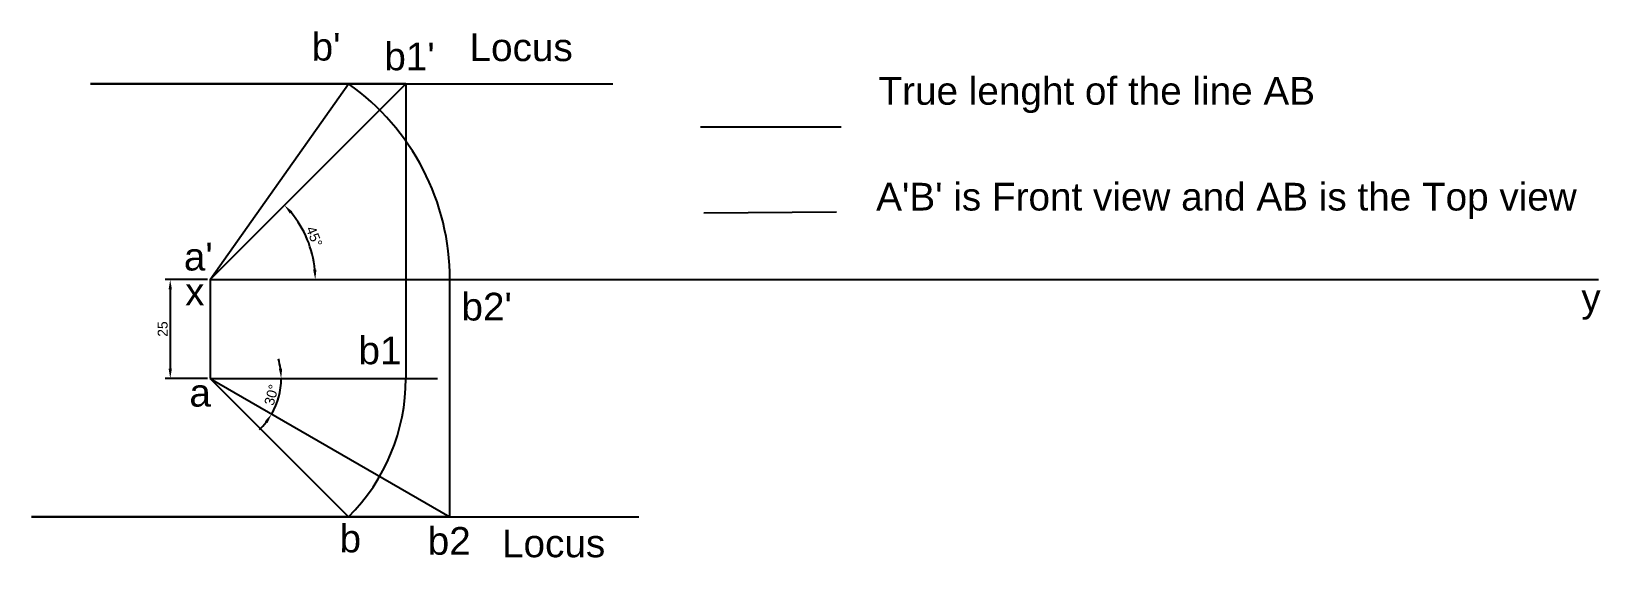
# Model space of a CAD drawing. Header units: millimetres. Extents: x 105 to 502, y 177 to 311.
import ezdxf

# ---------------------------------------------------------------- set-up
doc = ezdxf.new("R2010")
doc.units = ezdxf.units.MM
doc.styles.get("Standard").update_dxf_attribs({"font": 'arial.ttf'})
doc.dimstyles.new('ISO-25', dxfattribs={"dimtxt": 2.5, "dimasz": 2.5, "dimexe": 1.25, "dimexo": 0.625, "dimtad": 1, "dimtxsty": 'Standard', "dimcen": 2.5, "dimadec": 0, "dimazin": 0, "dimtfac": 1, "dimtmove": 0, "dimatfit": 3, "dimfxl": 1, "dimarcsym": 0})

# ---------------------------------------------------------------- blocks, each defined once
blk = doc.blocks.new('*D1')
at = {"color": 0, "lineweight": -2, "transparency": 16777216}
blk.add_arc((150.64, 247.76), 26.59, 5.3899, 39.6101, dxfattribs=at)
at = {"color": 0, "transparency": 16777216}
for points in [[(170.81, 264.43), (171.43, 264.99), (169.44, 266.56)], [(177.53, 250.28), (176.69, 250.24), (177.23, 247.76)]]:
    blk.add_solid(points, dxfattribs=at)
at = {"layer": 'Defpoints', "color": 0, "transparency": 16777216}
for p in [(200.14, 297.26), (176.32, 254.64), (150.64, 247.76), (150.64, 247.76), (501.56, 247.76)]:
    blk.add_point(p, dxfattribs=at)
at = {"color": 0, "transparency": 16777216, "insert": (176.96, 258.66), "char_height": 2.5, "attachment_point": 5, "rotation": 292.5}
blk.add_mtext('45°', dxfattribs=at)
blk = doc.blocks.new('*D2')
at = {"color": 0, "lineweight": -2, "transparency": 16777216}
for p, q in [((150.02, 247.76), (139.32, 247.76)), ((140.57, 245.26), (140.57, 225.26)), ((150.02, 222.76), (139.32, 222.76))]:
    blk.add_line(p, q, dxfattribs=at)
at = {"color": 0, "transparency": 16777216}
for points in [[(140.16, 245.26), (140.99, 245.26), (140.57, 247.76)], [(140.16, 225.26), (140.99, 225.26), (140.57, 222.76)]]:
    blk.add_solid(points, dxfattribs=at)
at = {"layer": 'Defpoints', "color": 0, "transparency": 16777216}
for p in [(150.64, 247.76), (140.57, 222.76), (150.64, 222.76)]:
    blk.add_point(p, dxfattribs=at)
at = {"color": 0, "transparency": 16777216, "insert": (138.67, 235.26), "char_height": 2.5, "attachment_point": 5, "rotation": 90}
blk.add_mtext('25', dxfattribs=at)
blk = doc.blocks.new('*D3')
at = {"color": 0, "lineweight": -2, "transparency": 16777216}
for start, end in [(7.9751, 15.9501), (330, 0), (314.0499, 322.0249)]:
    blk.add_arc((150.64, 222.76), 17.98, start, end, dxfattribs=at)
at = {"color": 0, "transparency": 16777216}
for points in [[(168.86, 225.28), (168.03, 225.23), (168.62, 222.76)], [(164.47, 211.93), (165.16, 211.47), (166.21, 213.77)]]:
    blk.add_solid(points, dxfattribs=at)
at = {"layer": 'Defpoints', "color": 0, "transparency": 16777216}
for p in [(150.64, 222.76), (150.64, 222.76), (206.7, 222.76), (167.53, 216.61), (211.26, 187.76)]:
    blk.add_point(p, dxfattribs=at)
at = {"color": 0, "transparency": 16777216, "insert": (166.17, 218.6), "char_height": 2.5, "attachment_point": 5, "rotation": 75}
blk.add_mtext('30°', dxfattribs=at)

msp = doc.modelspace()

# ---------------------------------------------------------------- linework, layer by layer
for p, q in [((200.139, 297.259), (120.401, 297.259)), ((120.401, 297.259), (252.429, 297.259)), ((200.139, 297.259), (200.139, 247.762)), ((150.642, 247.762), (501.564, 247.762)), ((150.642, 247.762), (150.642, 222.762)), ((200.139, 247.762), (200.139, 222.762)), ((211.263, 187.762), (211.263, 247.762)), ((150.642, 222.762), (185.423, 222.762)), ((185.423, 222.762), (208.157, 222.762)), ((200.139, 211.352), (200.139, 211.352)), ((211.263, 187.762), (105.475, 187.762)), ((105.475, 187.762), (259.046, 187.762))]:
    msp.add_line(p, q)
at = {"color": 40, "true_color": 0xf8d731}
for p, q in [((150.642, 247.762), (200.139, 297.259)), ((274.576, 286.396), (310.176, 286.396)), ((150.642, 222.762), (211.263, 187.762))]:
    msp.add_line(p, q, dxfattribs=at)
at = {"color": 67, "true_color": 0x727430}
for p, q in [((150.642, 247.762), (185.642, 297.259)), ((275.459, 264.642), (308.999, 264.936)), ((150.642, 222.762), (185.642, 187.762))]:
    msp.add_line(p, q, dxfattribs=at)
for centre, radius, start, end in [((150.642, 247.762), 60.622, 0, 54.73561), ((150.642, 222.762), 49.497, 315, 0)]:
    msp.add_arc(centre, radius, start, end)

# ---------------------------------------------------------------- texts
for s, p in [("b'", (176.308, 303.153)), ('Locus', (216.224, 303.005)), ("b1'", (194.687, 300.691)), ('True lenght of the line AB', (319.591, 291.982)), ("A'B' is Front view and AB is the Top view", (319.003, 265.23)), ("a'", (144.02, 250.063)), ('x', (144.339, 241.219)), ("b2'", (214.181, 237.424)), ('y', (497.246, 239.707)), ('b1', (188.153, 226.364)), ('a', (145.411, 215.651)), ('b', (183.37, 178.8)), ('b2', (205.651, 178.197)), ('Locus', (224.437, 177.558))]:
    msp.add_text(s, height=7).set_placement(p)

# ---------------------------------------------------------------- dimensions: what is measured, and where the dimension line sits
for base, line1, line2, picture, middle in [((176.321, 254.642), ((150.642, 247.762), (501.564, 247.762)), ((150.642, 247.762), (200.139, 297.259)), '*D1', (176.955, 258.661)), ((167.533, 216.614), ((150.642, 222.762), (211.263, 187.762)), ((150.642, 222.762), (206.703, 222.762)), '*D3', (166.167, 218.602))]:
    dim = msp.add_angular_dim_2l(base=base, line1=line1, line2=line2, dimstyle='ISO-25')
    dim.commit()
    dim.dimension.update_dxf_attribs({"geometry": picture, "text_midpoint": middle})
dim = msp.add_linear_dim(base=(140.572, 222.762), p1=(150.642, 247.762), p2=(150.642, 222.762), angle=90, dimstyle='ISO-25')
dim.commit()
dim.dimension.update_dxf_attribs({"geometry": '*D2', "text_midpoint": (138.671, 235.262)})

doc.saveas('drawing.dxf')
